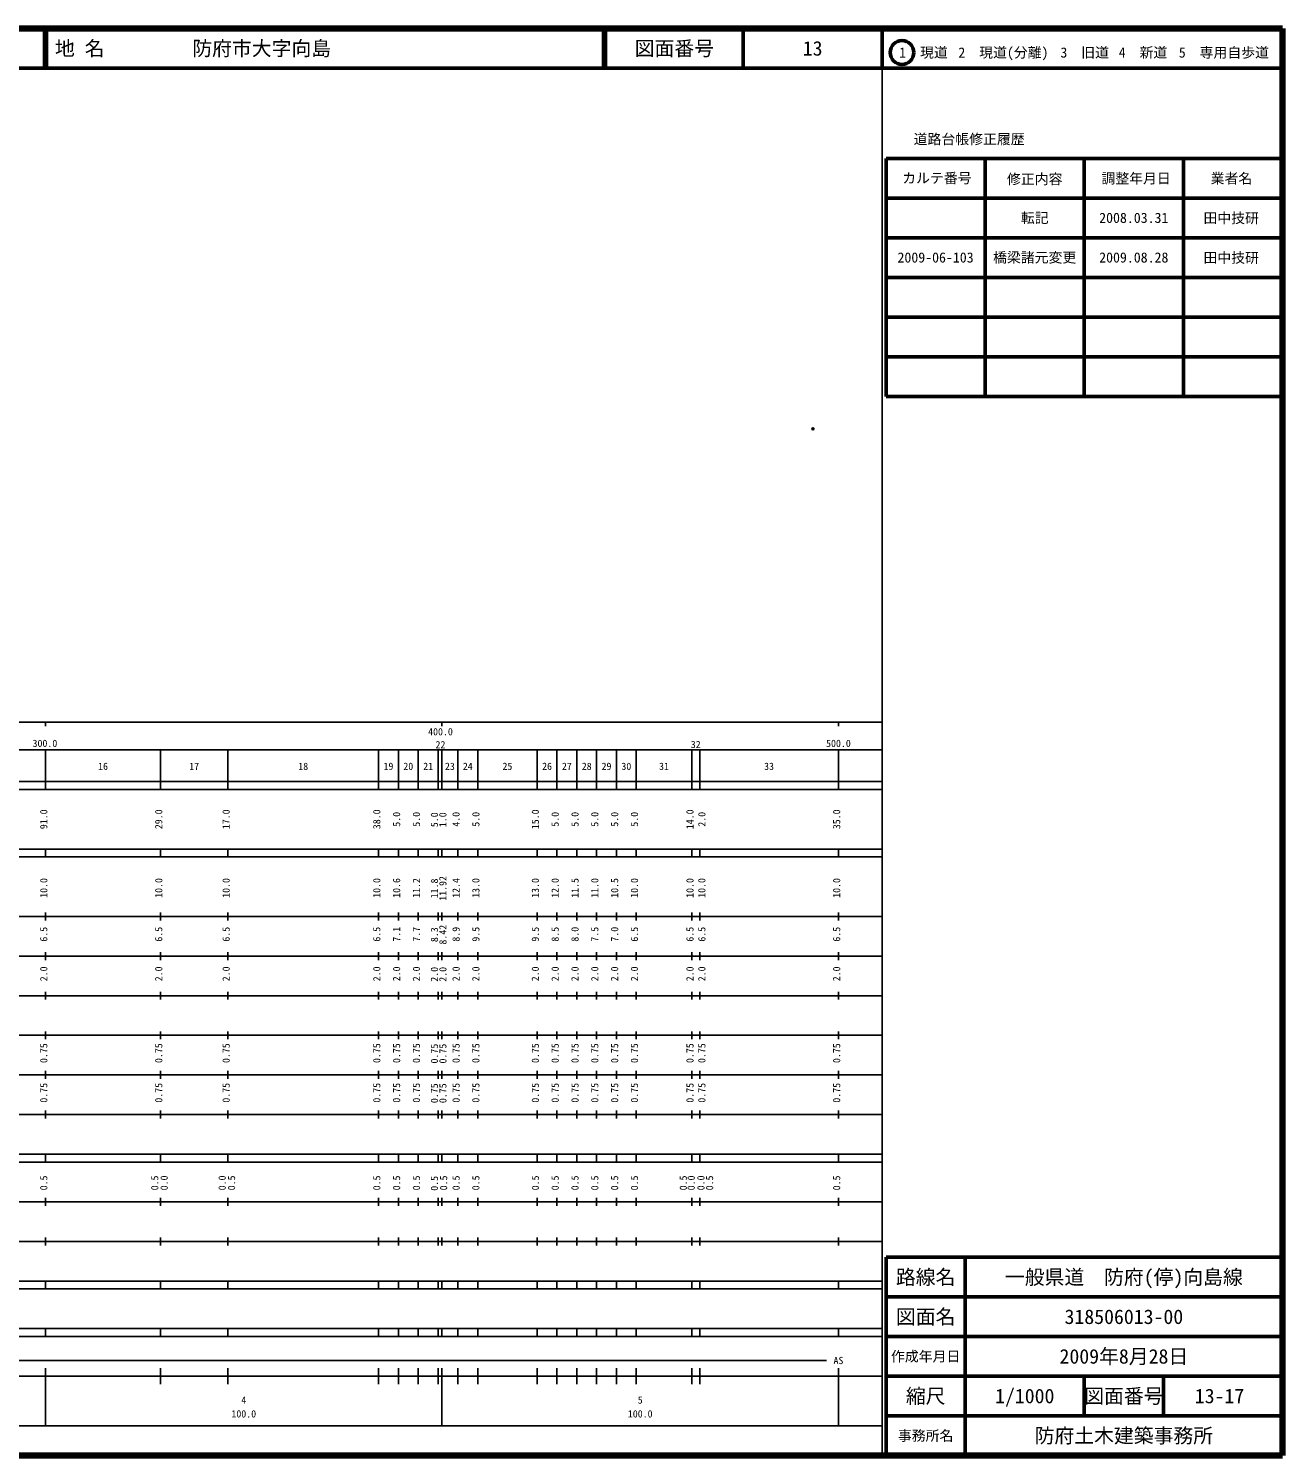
# Model space of a CAD drawing. Units: millimetres on the paper. Extents: x 40 to 680, y 20 to 380.
# Drawn here: x 363.7 to 680, y 20 to 380 of the extents above; entities that cross this region are included whole.
import ezdxf
from ezdxf.enums import TextEntityAlignment as Align

# ---------------------------------------------------------------- set-up
doc = ezdxf.new("R2010")
doc.units = ezdxf.units.MM
doc.header["$PDMODE"] = 32
doc.header["$PDSIZE"] = 0.5
doc.layers.add('M-OTRS', color=6, linetype='Continuous')
doc.layers.add('M-TTL-TXT', color=7, linetype='Continuous')
for name, color, linetype, lineweight in [('M-TTL', 2, 'Continuous', 140), ('M-TTL-BAND', 7, 'Continuous', 25), ('M-TTL-FRAM', 2, 'Continuous', 50), ('M-TTL-LINE', 7, 'Continuous', 50)]:
    doc.layers.add(name, color=color, linetype=linetype, lineweight=lineweight)
doc.styles.add('ＭＳ ゴシック', font='')
doc.styles.get('ＭＳ ゴシック').set_extended_font_data('MS Gothic')

msp = doc.modelspace()

# ---------------------------------------------------------------- linework, layer by layer
at = {"layer": 'M-OTRS'}
msp.add_point((561.58, 279.025), dxfattribs=at)
at = {"layer": 'M-TTL'}
for p, q in [((680, 380), (40, 380)), ((680, 20), (680, 380)), ((40, 20), (680, 20))]:
    msp.add_line(p, q, dxfattribs=at)
at = {"layer": 'M-TTL-BAND'}
for p, q in [((579, 20), (579, 370)), ((40, 205), (579, 205)), ((368, 205), (368, 204)), ((468, 205), (468, 204)), ((568, 205), (568, 204)), ((68, 198), (579, 198)), ((368, 188), (368, 198)), ((397, 188), (397, 198)), ((414, 188), (414, 198)), ((452, 188), (452, 198)), ((457, 188), (457, 198)), ((462, 188), (462, 198)), ((467, 188), (467, 198)), ((468, 188), (468, 198)), ((472, 188), (472, 198)), ((477, 188), (477, 198)), ((492, 188), (492, 198)), ((497, 188), (497, 198)), ((502, 188), (502, 198)), ((507, 188), (507, 198)), ((512, 188), (512, 198)), ((517, 188), (517, 198)), ((531, 188), (531, 198)), ((533, 188), (533, 198)), ((568, 188), (568, 198)), ((40, 190), (579, 190)), ((40, 188), (579, 188)), ((40, 173), (579, 173)), ((368, 171), (368, 173)), ((397, 171), (397, 173)), ((414, 171), (414, 173)), ((452, 171), (452, 173)), ((457, 171), (457, 173)), ((462, 171), (462, 173)), ((467, 171), (467, 173)), ((468, 171), (468, 173)), ((472, 171), (472, 173)), ((477, 171), (477, 173)), ((492, 171), (492, 173)), ((497, 171), (497, 173)), ((502, 171), (502, 173)), ((507, 171), (507, 173)), ((512, 171), (512, 173)), ((517, 171), (517, 173)), ((531, 171), (531, 173)), ((533, 171), (533, 173)), ((568, 171), (568, 173)), ((40, 171), (579, 171)), ((40, 156), (579, 156)), ((368, 155), (368, 157)), ((397, 155), (397, 157)), ((414, 155), (414, 157)), ((452, 155), (452, 157)), ((457, 155), (457, 157)), ((462, 155), (462, 157)), ((467, 155), (467, 157)), ((468, 155), (468, 157)), ((472, 155), (472, 157)), ((477, 155), (477, 157)), ((492, 155), (492, 157)), ((497, 155), (497, 157)), ((502, 155), (502, 157)), ((507, 155), (507, 157)), ((512, 155), (512, 157)), ((517, 155), (517, 157)), ((531, 155), (531, 157)), ((533, 155), (533, 157)), ((568, 155), (568, 157)), ((46, 146), (579, 146)), ((368, 145), (368, 147)), ((397, 145), (397, 147)), ((414, 145), (414, 147)), ((452, 145), (452, 147)), ((457, 145), (457, 147)), ((462, 145), (462, 147)), ((467, 145), (467, 147)), ((468, 145), (468, 147)), ((472, 145), (472, 147)), ((477, 145), (477, 147)), ((492, 145), (492, 147)), ((497, 145), (497, 147)), ((502, 145), (502, 147)), ((507, 145), (507, 147)), ((512, 145), (512, 147)), ((517, 145), (517, 147)), ((531, 145), (531, 147)), ((533, 145), (533, 147)), ((568, 145), (568, 147)), ((368, 135), (368, 137)), ((397, 135), (397, 137)), ((414, 135), (414, 137)), ((452, 135), (452, 137)), ((457, 135), (457, 137)), ((462, 135), (462, 137)), ((467, 135), (467, 137)), ((468, 135), (468, 137)), ((472, 135), (472, 137)), ((477, 135), (477, 137)), ((492, 135), (492, 137)), ((497, 135), (497, 137)), ((502, 135), (502, 137)), ((507, 135), (507, 137)), ((512, 135), (512, 137)), ((517, 135), (517, 137)), ((531, 135), (531, 137)), ((533, 135), (533, 137)), ((568, 135), (568, 137)), ((52, 136), (579, 136)), ((46, 126), (579, 126)), ((368, 125), (368, 127)), ((397, 125), (397, 127)), ((414, 125), (414, 127)), ((452, 125), (452, 127)), ((457, 125), (457, 127)), ((462, 125), (462, 127)), ((467, 125), (467, 127)), ((468, 125), (468, 127)), ((472, 125), (472, 127)), ((477, 125), (477, 127)), ((492, 125), (492, 127)), ((497, 125), (497, 127)), ((502, 125), (502, 127)), ((507, 125), (507, 127)), ((512, 125), (512, 127)), ((517, 125), (517, 127)), ((531, 125), (531, 127)), ((533, 125), (533, 127)), ((568, 125), (568, 127)), ((52, 116), (579, 116)), ((368, 115), (368, 117)), ((397, 115), (397, 117)), ((414, 115), (414, 117)), ((452, 115), (452, 117)), ((457, 115), (457, 117)), ((462, 115), (462, 117)), ((467, 115), (467, 117)), ((468, 115), (468, 117)), ((472, 115), (472, 117)), ((477, 115), (477, 117)), ((492, 115), (492, 117)), ((497, 115), (497, 117)), ((502, 115), (502, 117)), ((507, 115), (507, 117)), ((512, 115), (512, 117)), ((517, 115), (517, 117)), ((531, 115), (531, 117)), ((533, 115), (533, 117)), ((568, 115), (568, 117)), ((46, 106), (579, 106)), ((368, 105), (368, 107)), ((397, 105), (397, 107)), ((414, 105), (414, 107)), ((452, 105), (452, 107)), ((457, 105), (457, 107)), ((462, 105), (462, 107)), ((467, 105), (467, 107)), ((468, 105), (468, 107)), ((472, 105), (472, 107)), ((477, 105), (477, 107)), ((492, 105), (492, 107)), ((497, 105), (497, 107)), ((502, 105), (502, 107)), ((507, 105), (507, 107)), ((512, 105), (512, 107)), ((517, 105), (517, 107)), ((531, 105), (531, 107)), ((533, 105), (533, 107)), ((568, 105), (568, 107)), ((40, 96), (579, 96)), ((40, 94), (579, 94)), ((368, 94), (368, 96)), ((397, 94), (397, 96)), ((414, 94), (414, 96)), ((452, 94), (452, 96)), ((457, 94), (457, 96)), ((462, 94), (462, 96)), ((467, 94), (467, 96)), ((468, 94), (468, 96)), ((472, 94), (472, 96)), ((477, 94), (477, 96)), ((492, 94), (492, 96)), ((497, 94), (497, 96)), ((502, 94), (502, 96)), ((507, 94), (507, 96)), ((512, 94), (512, 96)), ((517, 94), (517, 96)), ((531, 94), (531, 96)), ((533, 94), (533, 96)), ((568, 94), (568, 96)), ((49, 84), (579, 84)), ((368, 83), (368, 85)), ((397, 83), (397, 85)), ((414, 83), (414, 85)), ((452, 83), (452, 85)), ((457, 83), (457, 85)), ((462, 83), (462, 85)), ((467, 83), (467, 85)), ((468, 83), (468, 85)), ((472, 83), (472, 85)), ((477, 83), (477, 85)), ((492, 83), (492, 85)), ((497, 83), (497, 85)), ((502, 83), (502, 85)), ((507, 83), (507, 85)), ((512, 83), (512, 85)), ((517, 83), (517, 85)), ((531, 83), (531, 85)), ((533, 83), (533, 85)), ((568, 83), (568, 85)), ((40, 74), (579, 74)), ((368, 73), (368, 75)), ((397, 73), (397, 75)), ((414, 73), (414, 75)), ((452, 73), (452, 75)), ((457, 73), (457, 75)), ((462, 73), (462, 75)), ((467, 73), (467, 75)), ((468, 73), (468, 75)), ((472, 73), (472, 75)), ((477, 73), (477, 75)), ((492, 73), (492, 75)), ((497, 73), (497, 75)), ((502, 73), (502, 75)), ((507, 73), (507, 75)), ((512, 73), (512, 75)), ((517, 73), (517, 75)), ((531, 73), (531, 75)), ((533, 73), (533, 75)), ((568, 73), (568, 75)), ((40, 64), (579, 64)), ((40, 62), (579, 62)), ((368, 62), (368, 64)), ((397, 62), (397, 64)), ((414, 62), (414, 64)), ((452, 62), (452, 64)), ((457, 62), (457, 64)), ((462, 62), (462, 64)), ((467, 62), (467, 64)), ((468, 62), (468, 64)), ((472, 62), (472, 64)), ((477, 62), (477, 64)), ((492, 62), (492, 64)), ((497, 62), (497, 64)), ((502, 62), (502, 64)), ((507, 62), (507, 64)), ((512, 62), (512, 64)), ((517, 62), (517, 64)), ((531, 62), (531, 64)), ((533, 62), (533, 64)), ((568, 62), (568, 64)), ((40, 52), (579, 52)), ((368, 50), (368, 52)), ((397, 50), (397, 52)), ((414, 50), (414, 52)), ((452, 50), (452, 52)), ((457, 50), (457, 52)), ((462, 50), (462, 52)), ((467, 50), (467, 52)), ((468, 50), (468, 52)), ((472, 50), (472, 52)), ((477, 50), (477, 52)), ((492, 50), (492, 52)), ((497, 50), (497, 52)), ((502, 50), (502, 52)), ((507, 50), (507, 52)), ((512, 50), (512, 52)), ((517, 50), (517, 52)), ((531, 50), (531, 52)), ((533, 50), (533, 52)), ((568, 50), (568, 52)), ((40, 50), (579, 50)), ((71, 44), (565, 44)), ((40, 40), (579, 40)), ((368, 27.5), (368, 42)), ((397, 38), (397, 42)), ((414, 38), (414, 42)), ((452, 38), (452, 42)), ((457, 38), (457, 42)), ((462, 38), (462, 42)), ((467, 38), (467, 42)), ((468, 27.5), (468, 42)), ((472, 38), (472, 42)), ((477, 38), (477, 42)), ((492, 38), (492, 42)), ((497, 38), (497, 42)), ((502, 38), (502, 42)), ((507, 38), (507, 42)), ((512, 38), (512, 42)), ((517, 38), (517, 42)), ((531, 38), (531, 42)), ((533, 38), (533, 42)), ((568, 27.5), (568, 42)), ((68, 27.5), (579, 27.5))]:
    msp.add_line(p, q, dxfattribs=at)
at = {"layer": 'M-TTL-FRAM'}
for p, q in [((580, 347.197), (580, 287.197)), ((580, 347.197), (680, 347.197)), ((580, 287.197), (680, 287.197)), ((680, 70), (580, 70)), ((580, 70), (580, 20))]:
    msp.add_line(p, q, dxfattribs=at)
at = {"layer": 'M-TTL-LINE'}
for p, q in [((367.75, 380), (367.75, 370)), ((368.25, 380), (368.25, 370)), ((508.747, 380), (508.747, 370)), ((509.247, 380), (509.247, 370)), ((543.997, 380), (543.997, 370)), ((579, 380), (579, 370)), ((40, 370), (680, 370)), ((605, 347.197), (605, 287.197)), ((630, 347.197), (630, 287.197)), ((655, 347.197), (655, 287.197)), ((580, 337.197), (680, 337.197)), ((580, 327.197), (680, 327.197)), ((580, 317.197), (680, 317.197)), ((580, 307.197), (680, 307.197)), ((580, 297.197), (680, 297.197)), ((600, 70), (600, 20)), ((680, 60), (580, 60)), ((680, 50), (580, 50)), ((680, 40), (580, 40)), ((630, 40), (630, 30)), ((650, 40), (650, 30)), ((680, 30), (580, 30))]:
    msp.add_line(p, q, dxfattribs=at)
msp.add_circle((584.031, 373.958), 3, dxfattribs=at)

# ---------------------------------------------------------------- texts
at = {"layer": 'M-TTL-BAND', "style": 'ＭＳ ゴシック'}
for s, p in [('400.0', (467.618, 201.139)), ('300.0', (367.844, 198.195)), ('22', (467.613, 197.859)), ('32', (532, 197.927)), ('500.0', (568, 198.195)), ('16', (382.5, 192.405)), ('17', (405.5, 192.405)), ('18', (433, 192.405)), ('19', (454.5, 192.405)), ('20', (459.5, 192.405)), ('21', (464.5, 192.405)), ('23', (470, 192.405)), ('24', (474.5, 192.405)), ('25', (484.5, 192.405)), ('26', (494.5, 192.405)), ('27', (499.5, 192.405)), ('28', (504.5, 192.405)), ('29', (509.5, 192.405)), ('30', (514.5, 192.405)), ('31', (524, 192.405)), ('33', (550.5, 192.405)), ('AS', (568, 42.5)), ('4', (418, 32.523)), ('5', (518, 32.523)), ('100.0', (418, 29.033)), ('100.0', (518, 29.033))]:
    msp.add_text(s, height=1.833, dxfattribs=at).set_placement(p, align=Align.BOTTOM_CENTER)
for s, p in [('91.0', (369, 180.5)), ('29.0', (398, 180.5)), ('17.0', (415, 180.5)), ('38.0', (453, 180.5)), ('5.0', (458, 180.5)), ('5.0', (463, 180.5)), ('5.0', (467.543, 180.387)), ('1.0', (469.679, 180.387)), ('4.0', (473, 180.5)), ('5.0', (478, 180.5)), ('15.0', (493, 180.5)), ('5.0', (498, 180.5)), ('5.0', (503, 180.5)), ('5.0', (508, 180.5)), ('5.0', (513, 180.5)), ('5.0', (518, 180.5)), ('14.0', (532, 180.5)), ('2.0', (535, 180.5)), ('35.0', (569, 180.5)), ('11.92', (469.679, 163.061)), ('10.0', (369, 163.174)), ('10.0', (398, 163.174)), ('10.0', (415, 163.174)), ('10.0', (453, 163.174)), ('10.6', (458, 163.174)), ('11.2', (463, 163.174)), ('11.8', (467.543, 163.061)), ('12.4', (473, 163.174)), ('13.0', (478, 163.174)), ('13.0', (493, 163.174)), ('12.0', (498, 163.174)), ('11.5', (503, 163.174)), ('11.0', (508, 163.174)), ('10.5', (513, 163.174)), ('10.0', (518, 163.174)), ('10.0', (532, 163.174)), ('10.0', (535, 163.174)), ('10.0', (569, 163.174)), ('6.5', (369, 151.5)), ('6.5', (398, 151.5)), ('6.5', (415, 151.5)), ('6.5', (453, 151.5)), ('7.1', (458, 151.5)), ('7.7', (463, 151.5)), ('8.3', (467.543, 151.387)), ('8.42', (469.679, 151.387)), ('8.9', (473, 151.5)), ('9.5', (478, 151.5)), ('9.5', (493, 151.5)), ('8.5', (498, 151.5)), ('8.0', (503, 151.5)), ('7.5', (508, 151.5)), ('7.0', (513, 151.5)), ('6.5', (518, 151.5)), ('6.5', (532, 151.5)), ('6.5', (535, 151.5)), ('6.5', (569, 151.5)), ('2.0', (369, 141.5)), ('2.0', (398, 141.5)), ('2.0', (415, 141.5)), ('2.0', (453, 141.5)), ('2.0', (458, 141.5)), ('2.0', (463, 141.5)), ('2.0', (467.543, 141.387)), ('2.0', (469.679, 141.387)), ('2.0', (473, 141.5)), ('2.0', (478, 141.5)), ('2.0', (493, 141.5)), ('2.0', (498, 141.5)), ('2.0', (503, 141.5)), ('2.0', (508, 141.5)), ('2.0', (513, 141.5)), ('2.0', (518, 141.5)), ('2.0', (532, 141.5)), ('2.0', (535, 141.5)), ('2.0', (569, 141.5)), ('0.75', (369, 121.5)), ('0.75', (398, 121.5)), ('0.75', (415, 121.5)), ('0.75', (453, 121.5)), ('0.75', (458, 121.5)), ('0.75', (463, 121.5)), ('0.75', (467.543, 121.387)), ('0.75', (469.679, 121.387)), ('0.75', (473, 121.5)), ('0.75', (478, 121.5)), ('0.75', (493, 121.5)), ('0.75', (498, 121.5)), ('0.75', (503, 121.5)), ('0.75', (508, 121.5)), ('0.75', (513, 121.5)), ('0.75', (518, 121.5)), ('0.75', (532, 121.5)), ('0.75', (535, 121.5)), ('0.75', (569, 121.5)), ('0.75', (369, 111.5)), ('0.75', (398, 111.5)), ('0.75', (415, 111.5)), ('0.75', (453, 111.5)), ('0.75', (458, 111.5)), ('0.75', (463, 111.5)), ('0.75', (467.543, 111.387)), ('0.75', (469.679, 111.387)), ('0.75', (473, 111.5)), ('0.75', (478, 111.5)), ('0.75', (493, 111.5)), ('0.75', (498, 111.5)), ('0.75', (503, 111.5)), ('0.75', (508, 111.5)), ('0.75', (513, 111.5)), ('0.75', (518, 111.5)), ('0.75', (532, 111.5)), ('0.75', (535, 111.5)), ('0.75', (569, 111.5)), ('0.5', (369, 88.764)), ('0.5', (397, 88.764)), ('0.0', (399.37, 88.764)), ('0.0', (414, 88.764)), ('0.5', (416.37, 88.764)), ('0.5', (453, 88.764)), ('0.5', (458, 88.764)), ('0.5', (463, 88.764)), ('0.5', (467.543, 88.651)), ('0.5', (469.865, 88.764)), ('0.5', (473, 88.764)), ('0.5', (478, 88.764)), ('0.5', (493, 88.764)), ('0.5', (498, 88.764)), ('0.5', (503, 88.764)), ('0.5', (508, 88.764)), ('0.5', (513, 88.764)), ('0.5', (518, 88.764)), ('0.5', (530.312, 88.764)), ('0.0', (532.312, 88.764)), ('0.0', (534.766, 88.764)), ('0.5', (536.947, 88.764)), ('0.5', (569, 88.764))]:
    msp.add_text(s, height=1.833, rotation=90, dxfattribs=at).set_placement(p, align=Align.BOTTOM_CENTER)
at = {"layer": 'M-TTL-TXT', "style": 'ＭＳ ゴシック'}
for s, p in [('地 名', (370.38, 375)), ('防府市大字向島', (405.024, 375))]:
    msp.add_text(s, height=3.666, dxfattribs=at).set_placement(p, align=Align.MIDDLE_LEFT)
for s, height, p in [('図面番号', 3.666, (526.622, 375)), ('13', 3.666, (561.497, 375)), ('1\u3000現道', 2.566, (589.448, 373.958)), ('2\u3000現道(分離)', 2.566, (609.619, 373.958)), ('3\u3000旧道', 2.566, (630.121, 373.958)), ('4\u3000新道', 2.566, (644.824, 373.958)), ('5\u3000専用自歩道', 2.566, (665.228, 373.958)), ('道路台帳修正履歴', 2.566, (600.968, 352.113)), ('カルテ番号', 2.566, (592.839, 342.277)), ('修正内容', 2.566, (617.509, 342.023)), ('調整年月日', 2.566, (643.089, 342.197)), ('業者名', 2.566, (667.134, 342.197)), ('転記', 2.566, (617.5, 332.245)), ('2008.03.31', 2.566, (642.5, 332.245)), ('田中技研', 2.566, (667.077, 332.189)), ('2009-06-103', 2.566, (592.5, 322.245)), ('橋梁諸元変更', 2.566, (617.5, 322.245)), ('2009.08.28', 2.566, (642.5, 322.245)), ('田中技研', 2.566, (667.077, 322.189)), ('路線名', 3.666, (590, 65)), ('路線名', 3.666, (590, 65)), ('一般県道\u3000防府(停)向島線', 3.666, (640, 65)), ('図面名', 3.666, (590, 55)), ('図面名', 3.666, (590, 55)), ('318506013-00', 3.666, (640, 55)), ('2009年8月28日', 3.666, (640, 45)), ('作成年月日', 2.566, (590, 45)), ('作成年月日', 2.566, (590, 45)), ('縮尺', 3.666, (590, 35)), ('縮尺', 3.666, (590, 35)), ('1/1000', 3.666, (615, 35)), ('図面番号', 3.666, (640, 35)), ('図面番号', 3.666, (640, 35)), ('13-17', 3.666, (664.125, 35)), ('事務所名', 2.566, (590, 25)), ('事務所名', 2.566, (590, 25)), ('防府土木建築事務所', 3.666, (640, 25))]:
    msp.add_text(s, height=height, dxfattribs=at).set_placement(p, align=Align.MIDDLE_CENTER)

doc.saveas('drawing.dxf')
